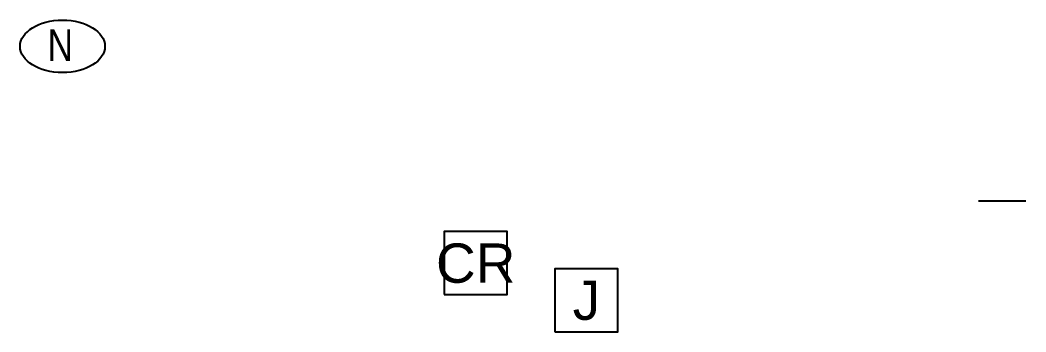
# Model space of a CAD drawing. Header units: inches. Extents: x 23 to 6400, y -2214 to 4412.
# Drawn here: x 117 to 372.6, y 706.4 to 785.7 of the extents above; entities that cross this region are included whole.
import ezdxf
from ezdxf.enums import TextEntityAlignment as Align

# ---------------------------------------------------------------- set-up
doc = ezdxf.new("R2010")
doc.units = ezdxf.units.IN
doc.header["$LTSCALE"] = 96
doc.header["$MEASUREMENT"] = 0
doc.linetypes.add('HIDDEN2', pattern=[0.1875, 0.125, -0.0625])
doc.layers.add('A-Powr-Exst', color=15, linetype='Continuous')
doc.layers.add('Legend 300$0$A-Powr-Neww', color=4, linetype='Continuous')
doc.styles.add('OTJ_Title1', font='swiss.ttf')
doc.styles.add('XFINE_1', font='swissl.ttf', dxfattribs={"height": 1.25})

# ---------------------------------------------------------------- blocks, each defined once
blk = doc.blocks.new('A$C727C1CD3')
at = {"color": 0, "linetype": 'ByBlock', "lineweight": -2}
blk.add_ellipse((13.72, 6.66), major_axis=(10.78, 0), ratio=0.619048, dxfattribs=at)
at = {"layer": 'Legend 300$0$A-Powr-Neww', "style": 'XFINE_1', "width": 0.8, "flags": 8}
blk.add_attdef('EQUIP', text='', height=8, dxfattribs=at).set_placement((15.04, 6.95), align=Align.MIDDLE)
blk = doc.blocks.new('A$C63DA0F89')
at = {"color": 0, "linetype": 'ByBlock', "lineweight": -2}
blk.add_lwpolyline([(8.79, 0), (24.79, 0), (24.79, 16), (8.79, 16)], close=True, dxfattribs=at)
at = {"color": 0, "linetype": 'ByBlock', "lineweight": -2, "style": 'OTJ_Title1', "flags": 8}
blk.add_attdef('CODE', text='', height=8, dxfattribs=at).set_placement((16.79, 8), align=Align.MIDDLE)

msp = doc.modelspace()

# ---------------------------------------------------------------- linework, layer by layer
at = {"layer": 'A-Powr-Exst', "linetype": 'HIDDEN2'}
msp.add_line((372.61, 739.57), (356.91, 739.57), dxfattribs=at)

# ---------------------------------------------------------------- block references
at = {"layer": 'A-Powr-Exst', "color": 15}
ref = msp.add_blockref('A$C727C1CD3', (114.06, 772.32), dxfattribs=at)
ref.add_attrib('EQUIP', 'N', dxfattribs={"layer": 'Legend 300$0$A-Powr-Neww', "height": 8, "style": 'XFINE_1', "width": 0.8, "flags": 8}).set_placement((127.22, 779.27), align=Align.MIDDLE)
at = {"layer": 'A-Powr-Exst', "color": 15, "linetype": 'Continuous', "lineweight": -3}
ref = msp.add_blockref('A$C63DA0F89', (216, 715.86), dxfattribs=at)
ref.add_attrib('CODE', 'CR', dxfattribs={"layer": '0', "color": 0, "linetype": 'ByBlock', "lineweight": -2, "height": 10, "style": 'OTJ_Title1', "flags": 8}).set_placement((232.79, 723.86), align=Align.MIDDLE)
ref = msp.add_blockref('A$C63DA0F89', (244.14, 706.36), dxfattribs=at)
ref.add_attrib('CODE', 'J', dxfattribs={"layer": '0', "color": 0, "linetype": 'ByBlock', "lineweight": -2, "height": 10, "style": 'OTJ_Title1', "flags": 8}).set_placement((260.93, 714.36), align=Align.MIDDLE)

doc.saveas('drawing.dxf')
